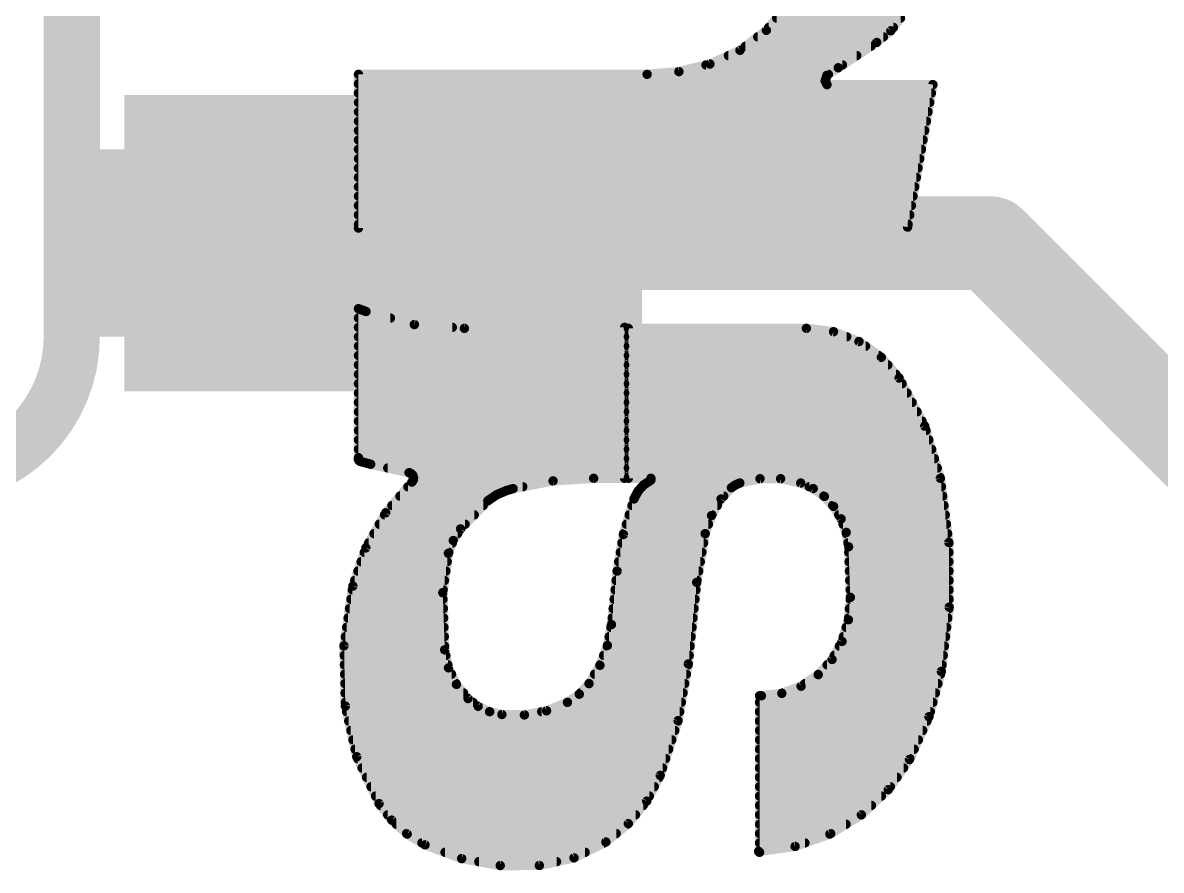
# Model space of a CAD drawing. Extents: x -32 to 75, y -18 to 32.
# Drawn here: x 13.253 to 16.339, y 9.095 to 11.392 of the extents above; entities that cross this region are included whole.
import ezdxf

# ---------------------------------------------------------------- set-up
doc = ezdxf.new("R2010")
doc.units = 0
for name, color, linetype in [('1', 12, 'CONTINUOUS'), ('21', 53, 'CONTINUOUS'), ('22', 53, 'CONTINUOUS'), ('29', 253, 'CONTINUOUS'), ('31', 253, 'CONTINUOUS'), ('51', 53, 'CONTINUOUS')]:
    doc.layers.add(name, color=color, linetype=linetype)

# ---------------------------------------------------------------- blocks, each defined once
blk = doc.blocks.new('RECT')
blk.add_solid([(-0.5, -0.5), (0.5, -0.5), (-0.5, 0.5), (0.5, 0.5)])

msp = doc.modelspace()

# ---------------------------------------------------------------- linework, layer by layer
at = {"layer": '1', "const_width": 0.254}
for points in [[(14.23, 10.795), (15.875, 10.795)], [(15.875, 10.795), (16.51, 10.16)]]:
    msp.add_lwpolyline(points, dxfattribs=at)
at = {"layer": '1', "const_width": 0.127}
for points in [[(14.23, 10.8585, 1), (14.23, 10.7315)], [(15.9199, 10.8399, 1), (15.8301, 10.7501)], [(15.875, 10.7315, 1), (15.875, 10.8585)]]:
    msp.add_lwpolyline(points, format="xyb", dxfattribs=at)
at = {"layer": '21', "const_width": 0.1524}
msp.add_lwpolyline([(13.3858, 10.541), (13.3858, 19.939)], dxfattribs=at)
at = {"layer": '21'}
for points, const_width in [([(13.0048, 10.16, 0.4142), (13.3858, 10.541)], 0.1524), ([(13.4239, 10.541, 1), (13.3477, 10.541)], 0.0762), ([(13.3477, 10.541, 1), (13.4239, 10.541)], 0.0762)]:
    msp.add_lwpolyline(points, format="xyb", dxfattribs=dict(at, const_width=const_width))
at = {"layer": '22', "const_width": 0.0254}
for points in [[(15.3264, 11.4402), (15.2687, 11.3715)], [(15.606, 11.3702), (15.6362, 11.4097)], [(15.2751, 11.3792), (15.6129, 11.3792)], [(15.2965, 11.4046), (15.6323, 11.4046)], [(15.2687, 11.3715), (15.1972, 11.3172)], [(15.2453, 11.3538), (15.5861, 11.3538)], [(15.5677, 11.3386), (15.606, 11.3702)], [(15.1972, 11.3172), (15.1155, 11.2801)], [(15.2119, 11.3284), (15.5522, 11.3284)], [(15.4635, 11.27), (15.5677, 11.3386)], [(15.1659, 11.303), (15.5136, 11.303)], [(14.9454, 11.2522), (14.163, 11.2522)], [(14.163, 11.2522), (14.163, 10.8356)], [(15.0315, 11.2596), (14.9454, 11.2522)], [(14.9454, 11.2522), (15.4368, 11.2522)], [(15.1155, 11.2801), (15.0315, 11.2596)], [(15.1052, 11.2776), (15.475, 11.2776)], [(15.433, 11.2497), (15.4635, 11.27)], [(14.163, 11.2268), (15.4318, 11.2268)], [(15.428, 11.2344), (15.433, 11.2497)], [(15.433, 11.2243), (15.428, 11.2344)], [(15.7201, 11.2243), (15.433, 11.2243)], [(15.6515, 10.8382), (15.7201, 11.2243)], [(14.163, 11.2014), (15.716, 11.2014)], [(14.163, 11.176), (15.7115, 11.176)], [(14.163, 11.1506), (15.707, 11.1506)], [(14.163, 11.1252), (15.7025, 11.1252)], [(14.163, 11.0998), (15.698, 11.0998)], [(14.163, 11.0744), (15.6935, 11.0744)], [(14.163, 11.049), (15.689, 11.049)], [(14.163, 11.0236), (15.6844, 11.0236)], [(14.163, 10.9982), (15.6799, 10.9982)], [(14.163, 10.9728), (15.6754, 10.9728)], [(14.163, 10.9474), (15.6709, 10.9474)], [(14.163, 10.922), (15.6664, 10.922)], [(14.163, 10.8966), (15.6619, 10.8966)], [(14.163, 10.8712), (15.6574, 10.8712)], [(14.163, 10.8458), (15.6529, 10.8458)], [(14.163, 10.8356), (15.6515, 10.8382)], [(14.163, 10.2133), (14.163, 10.6172)], [(14.163, 10.6172), (14.1834, 10.6096)], [(14.1834, 10.6096), (14.3146, 10.5742)], [(14.163, 10.5918), (14.2495, 10.5918)], [(14.3146, 10.5742), (14.4501, 10.5639)], [(14.163, 10.5664), (14.4174, 10.5664)], [(14.4501, 10.5639), (14.8844, 10.5664)], [(14.8844, 10.5664), (14.8844, 10.1575)], [(14.8946, 10.1575), (14.8946, 10.5639)], [(14.8946, 10.5639), (15.3772, 10.5639)], [(15.3772, 10.5639), (15.4507, 10.5548)], [(15.4507, 10.5548), (15.5198, 10.5281)], [(14.163, 10.541), (14.8844, 10.541)], [(14.163, 10.5156), (14.8844, 10.5156)], [(14.8946, 10.541), (15.4864, 10.541)], [(14.8946, 10.5156), (15.5375, 10.5156)], [(15.5198, 10.5281), (15.5803, 10.4854)], [(14.163, 10.4902), (14.8844, 10.4902)], [(14.8946, 10.4902), (15.5735, 10.4902)], [(15.5803, 10.4854), (15.6286, 10.4292)], [(14.163, 10.4648), (14.8844, 10.4648)], [(14.8946, 10.4648), (15.598, 10.4648)], [(14.163, 10.4394), (14.8844, 10.4394)], [(14.8946, 10.4394), (15.6198, 10.4394)], [(15.6286, 10.4292), (15.6979, 10.2989)], [(14.163, 10.414), (14.8844, 10.414)], [(14.163, 10.3886), (14.8844, 10.3886)], [(14.8946, 10.414), (15.6367, 10.414)], [(14.8946, 10.3886), (15.6502, 10.3886)], [(14.163, 10.3632), (14.8844, 10.3632)], [(14.8946, 10.3632), (15.6637, 10.3632)], [(14.163, 10.3378), (14.8844, 10.3378)], [(14.8946, 10.3378), (15.6772, 10.3378)], [(14.163, 10.3124), (14.8844, 10.3124)], [(14.8946, 10.3124), (15.6907, 10.3124)], [(15.6979, 10.2989), (15.7404, 10.1575)], [(14.163, 10.287), (14.8844, 10.287)], [(14.8946, 10.287), (15.7015, 10.287)], [(14.163, 10.2616), (14.8844, 10.2616)], [(14.163, 10.2362), (14.8844, 10.2362)], [(14.8946, 10.2616), (15.7091, 10.2616)], [(14.8946, 10.2362), (15.7167, 10.2362)], [(14.1627, 10.2091), (14.163, 10.2133)], [(14.1645, 10.2054), (14.1627, 10.2091)], [(14.1628, 10.2108), (14.8844, 10.2108)], [(14.1681, 10.2032), (14.1645, 10.2054)], [(14.1961, 10.1956), (14.1681, 10.2032)], [(14.8946, 10.2108), (15.7244, 10.2108)], [(14.3002, 10.1727), (14.1961, 10.1956)], [(14.2425, 10.1854), (14.8844, 10.1854)], [(14.3061, 10.1701), (14.3002, 10.1727)], [(14.8946, 10.1854), (15.732, 10.1854)], [(14.237, 10.064), (14.3078, 10.1473)], [(14.3104, 10.1653), (14.3061, 10.1701)], [(14.3078, 10.1473), (14.3114, 10.1527)], [(14.3123, 10.1591), (14.3104, 10.1653)], [(14.3114, 10.1527), (14.3123, 10.1591)], [(14.312, 10.16), (14.8844, 10.16)], [(14.6905, 10.1505), (14.5821, 10.1295)], [(14.8006, 10.1575), (14.6905, 10.1505)], [(14.8844, 10.1575), (14.8006, 10.1575)], [(14.8946, 10.16), (15.7396, 10.16)], [(14.9555, 10.1575), (14.8946, 10.1575)], [(14.9361, 10.1396), (14.9555, 10.1524)], [(14.9555, 10.1524), (14.9555, 10.1575)], [(15.1968, 10.1448), (15.1848, 10.1395)], [(15.2514, 10.1565), (15.1968, 10.1448)], [(15.3073, 10.1565), (15.2514, 10.1565)], [(15.3619, 10.1448), (15.3073, 10.1565)], [(15.3957, 10.1298), (15.3619, 10.1448)], [(15.7404, 10.1575), (15.7634, 9.9836)], [(14.297, 10.1346), (14.6085, 10.1346)], [(14.5376, 10.1129), (14.5136, 10.0965)], [(14.5644, 10.1244), (14.5376, 10.1129)], [(14.5821, 10.1295), (14.5644, 10.1244)], [(14.9098, 10.1016), (14.9205, 10.1223)], [(14.9205, 10.1223), (14.9361, 10.1396)], [(14.9316, 10.1346), (15.1776, 10.1346)], [(15.174, 10.1321), (15.146, 10.1016)], [(15.1848, 10.1395), (15.174, 10.1321)], [(15.3849, 10.1346), (15.7434, 10.1346)], [(15.4257, 10.1084), (15.3957, 10.1298)], [(14.2538, 10.0838), (14.5013, 10.0838)], [(14.2754, 10.1092), (14.5322, 10.1092)], [(14.5136, 10.0965), (14.4399, 10.0203)], [(14.881, 10.0052), (14.9098, 10.1016)], [(14.9045, 10.0838), (15.1357, 10.0838)], [(14.9137, 10.1092), (15.153, 10.1092)], [(15.146, 10.1016), (15.1201, 10.0566)], [(15.4245, 10.1092), (15.7468, 10.1092)], [(15.4508, 10.0813), (15.4257, 10.1084)], [(15.4485, 10.0838), (15.7501, 10.0838)], [(15.4714, 10.0477), (15.4508, 10.0813)], [(14.183, 9.9689), (14.237, 10.064)], [(14.2338, 10.0584), (14.4768, 10.0584)], [(14.8969, 10.0584), (15.1211, 10.0584)], [(15.1201, 10.0566), (15.1028, 10.0076)], [(15.4648, 10.0584), (15.7535, 10.0584)], [(14.2194, 10.033), (14.4522, 10.033)], [(14.4399, 10.0203), (14.4201, 9.989)], [(14.8893, 10.033), (15.1117, 10.033)], [(15.4851, 10.0108), (15.4714, 10.0477)], [(15.4768, 10.033), (15.7569, 10.033)], [(14.205, 10.0076), (14.4319, 10.0076)], [(14.4201, 9.989), (14.4069, 9.9543)], [(14.8641, 9.906), (14.881, 10.0052)], [(14.8818, 10.0076), (15.1028, 10.0076)], [(15.1028, 10.0076), (15.08, 9.8755)], [(15.4915, 9.972), (15.4851, 10.0108)], [(15.4856, 10.0076), (15.7602, 10.0076)], [(14.1478, 9.8654), (14.183, 9.9689)], [(14.1789, 9.9568), (14.4078, 9.9568)], [(14.1905, 9.9822), (14.4175, 9.9822)], [(14.8728, 9.9568), (15.094, 9.9568)], [(14.8771, 9.9822), (15.0984, 9.9822)], [(15.4898, 9.9822), (15.7634, 9.9822)], [(15.4965, 9.8349), (15.4915, 9.972)], [(15.4921, 9.9568), (15.7635, 9.9568)], [(15.7634, 9.9836), (15.7642, 9.8083)], [(14.1702, 9.9314), (14.4036, 9.9314)], [(14.4069, 9.9543), (14.3916, 9.8476)], [(14.8684, 9.9314), (15.0897, 9.9314)], [(15.493, 9.9314), (15.7636, 9.9314)], [(14.1616, 9.906), (14.4, 9.906)], [(14.8488, 9.7612), (14.8641, 9.906)], [(14.8641, 9.906), (15.0853, 9.906)], [(15.4939, 9.906), (15.7638, 9.906)], [(14.1237, 9.7037), (14.1478, 9.8654)], [(14.153, 9.8806), (14.3963, 9.8806)], [(14.8614, 9.8806), (15.0809, 9.8806)], [(15.08, 9.8755), (15.0571, 9.6545)], [(15.4948, 9.8806), (15.7639, 9.8806)], [(14.1463, 9.8552), (14.3927, 9.8552)], [(14.3916, 9.8476), (14.3967, 9.6926)], [(14.8587, 9.8552), (15.0779, 9.8552)], [(15.491, 9.7741), (15.4965, 9.8349)], [(15.4958, 9.8552), (15.764, 9.8552)], [(14.1387, 9.8044), (14.393, 9.8044)], [(14.1425, 9.8298), (14.3922, 9.8298)], [(14.8534, 9.8044), (15.0726, 9.8044)], [(14.856, 9.8298), (15.0753, 9.8298)], [(15.4937, 9.8044), (15.7637, 9.8044)], [(15.496, 9.8298), (15.7641, 9.8298)], [(15.7642, 9.8083), (15.7429, 9.6342)], [(14.1349, 9.779), (14.3939, 9.779)], [(14.8507, 9.779), (15.07, 9.779)], [(15.4737, 9.7155), (15.491, 9.7741)], [(15.4914, 9.779), (15.7606, 9.779)], [(14.1311, 9.7536), (14.3947, 9.7536)], [(14.838, 9.7046), (14.8488, 9.7612)], [(14.8473, 9.7536), (15.0674, 9.7536)], [(15.4849, 9.7536), (15.7575, 9.7536)], [(14.1273, 9.7282), (14.3955, 9.7282)], [(14.8425, 9.7282), (15.0647, 9.7282)], [(15.4468, 9.6666), (15.4737, 9.7155)], [(15.4774, 9.7282), (15.7544, 9.7282)], [(14.1275, 9.5402), (14.1237, 9.7037)], [(14.1237, 9.7028), (14.3964, 9.7028)], [(14.3967, 9.6926), (14.407, 9.6439)], [(14.8175, 9.6507), (14.838, 9.7046)], [(14.8373, 9.7028), (15.0621, 9.7028)], [(15.4667, 9.7028), (15.7513, 9.7028)], [(14.1243, 9.6774), (14.3999, 9.6774)], [(14.1249, 9.652), (14.4053, 9.652)], [(14.7879, 9.6012), (14.8175, 9.6507)], [(14.818, 9.652), (15.0567, 9.652)], [(14.8276, 9.6774), (15.0595, 9.6774)], [(15.0571, 9.6545), (15.0293, 9.5008)], [(15.4092, 9.6254), (15.4468, 9.6666)], [(15.4335, 9.652), (15.7451, 9.652)], [(15.4528, 9.6774), (15.7482, 9.6774)], [(14.1255, 9.6266), (14.4153, 9.6266)], [(14.407, 9.6439), (14.4286, 9.599)], [(14.8031, 9.6266), (15.0521, 9.6266)], [(15.3629, 9.5942), (15.4092, 9.6254)], [(15.4103, 9.6266), (15.7408, 9.6266)], [(15.7429, 9.6342), (15.7095, 9.5113)], [(14.1261, 9.6012), (14.4275, 9.6012)], [(14.4286, 9.599), (14.4602, 9.5606)], [(14.7616, 9.5724), (14.7879, 9.6012)], [(14.7879, 9.6012), (15.0475, 9.6012)], [(15.3106, 9.5748), (15.3629, 9.5942)], [(15.3733, 9.6012), (15.7339, 9.6012)], [(14.1267, 9.5758), (14.4477, 9.5758)], [(14.4602, 9.5606), (14.4874, 9.5397)], [(14.7295, 9.5504), (14.7616, 9.5724)], [(14.7647, 9.5758), (15.0429, 9.5758)], [(15.2502, 9.144), (15.2502, 9.5682)], [(15.2502, 9.5682), (15.2552, 9.5682)], [(15.2552, 9.5682), (15.3106, 9.5748)], [(15.3134, 9.5758), (15.727, 9.5758)], [(14.1273, 9.5504), (14.4735, 9.5504)], [(14.1583, 9.403), (14.1275, 9.5402)], [(14.1309, 9.525), (14.5188, 9.525)], [(14.4874, 9.5397), (14.5183, 9.5251)], [(14.5183, 9.5251), (14.5517, 9.5174)], [(14.6128, 9.5163), (14.6729, 9.5274)], [(14.6598, 9.525), (15.0337, 9.525)], [(14.6729, 9.5274), (14.7295, 9.5504)], [(14.7295, 9.5504), (15.0383, 9.5504)], [(15.2502, 9.5504), (15.7201, 9.5504)], [(15.2502, 9.525), (15.7132, 9.525)], [(14.1366, 9.4996), (15.0289, 9.4996)], [(14.5517, 9.5174), (14.6128, 9.5163)], [(15.0293, 9.5008), (14.9809, 9.3523)], [(15.2502, 9.4996), (15.7041, 9.4996)], [(15.7095, 9.5113), (15.6566, 9.3955)], [(14.1423, 9.4742), (15.0206, 9.4742)], [(15.2502, 9.4742), (15.6925, 9.4742)], [(14.148, 9.4488), (15.0124, 9.4488)], [(15.2502, 9.4488), (15.6809, 9.4488)], [(14.1538, 9.4234), (15.0041, 9.4234)], [(14.2189, 9.2761), (14.1583, 9.403)], [(15.2502, 9.4234), (15.6693, 9.4234)], [(14.1607, 9.398), (14.9958, 9.398)], [(14.1728, 9.3726), (14.9875, 9.3726)], [(15.2502, 9.398), (15.6577, 9.398)], [(15.2502, 9.3726), (15.6405, 9.3726)], [(15.6566, 9.3955), (15.5991, 9.3137)], [(14.185, 9.3472), (14.9782, 9.3472)], [(14.9809, 9.3523), (14.9443, 9.2826)], [(15.2502, 9.3472), (15.6227, 9.3472)], [(14.1971, 9.3218), (14.9649, 9.3218)], [(15.2502, 9.3218), (15.6048, 9.3218)], [(15.5991, 9.3137), (15.5262, 9.2454)], [(14.2092, 9.2964), (14.9515, 9.2964)], [(14.9443, 9.2826), (14.8945, 9.2217)], [(15.2502, 9.2964), (15.5806, 9.2964)], [(14.2531, 9.2312), (14.2189, 9.2761)], [(14.2228, 9.271), (14.9348, 9.271)], [(14.2421, 9.2456), (14.9141, 9.2456)], [(15.2502, 9.271), (15.5535, 9.271)], [(15.2502, 9.2456), (15.5264, 9.2456)], [(14.2951, 9.1935), (14.2531, 9.2312)], [(14.2654, 9.2202), (14.8927, 9.2202)], [(14.8945, 9.2217), (14.8336, 9.1719)], [(15.2502, 9.2202), (15.4848, 9.2202)], [(15.5262, 9.2454), (15.4408, 9.1934)], [(14.2937, 9.1948), (14.8616, 9.1948)], [(14.3434, 9.1643), (14.2951, 9.1935)], [(15.2502, 9.1948), (15.443, 9.1948)], [(15.4408, 9.1934), (15.3466, 9.16)], [(14.335, 9.1694), (14.8286, 9.1694)], [(14.4427, 9.127), (14.3434, 9.1643)], [(14.8336, 9.1719), (14.7474, 9.129)], [(15.3466, 9.16), (15.2476, 9.1465)], [(15.2502, 9.1694), (15.3731, 9.1694)], [(14.3975, 9.144), (14.7775, 9.144)], [(14.5472, 9.1082), (14.4427, 9.127)], [(14.7474, 9.129), (14.6533, 9.1084)], [(15.2476, 9.1465), (15.2502, 9.144)], [(14.4893, 9.1186), (14.6999, 9.1186)], [(14.6533, 9.1084), (14.5472, 9.1082)]]:
    msp.add_lwpolyline(points, dxfattribs=at)
at = {"layer": '22', "const_width": 0.0127}
for points in [[(15.2751, 11.3856, 1), (15.2751, 11.3729)], [(15.2965, 11.4109, 1), (15.2965, 11.3983)], [(15.6129, 11.3729, 1), (15.6129, 11.3856)], [(15.6323, 11.3983, 1), (15.6323, 11.4109)], [(15.2453, 11.3601, 1), (15.2453, 11.3475)], [(15.2638, 11.3756, 1), (15.2735, 11.3674)], [(15.2725, 11.3664, 1), (15.2648, 11.3766)], [(15.5861, 11.3475, 1), (15.5861, 11.3601)], [(15.601, 11.3741, 1), (15.611, 11.3664)], [(15.61, 11.3654, 1), (15.602, 11.3751)], [(15.1933, 11.3223, 1), (15.201, 11.3122)], [(15.1998, 11.3115, 1), (15.1946, 11.323)], [(15.2119, 11.3347, 1), (15.2119, 11.3221)], [(15.5522, 11.3221, 1), (15.5522, 11.3347)], [(15.5637, 11.3435, 1), (15.5717, 11.3337)], [(15.5712, 11.3333, 1), (15.5642, 11.3439)], [(15.1659, 11.3094, 1), (15.1659, 11.2967)], [(15.5136, 11.2967, 1), (15.5136, 11.3094)], [(14.163, 11.2585, 1), (14.163, 11.2459)], [(14.1693, 11.2522, 1), (14.1567, 11.2522)], [(14.9449, 11.2585, 1), (14.9459, 11.2459)], [(14.9454, 11.2585, 1), (14.9454, 11.2459)], [(14.9454, 11.2459, 1), (14.9454, 11.2585)], [(15.03, 11.2658, 1), (15.033, 11.2535)], [(15.0321, 11.2533, 1), (15.031, 11.266)], [(15.1052, 11.284, 1), (15.1052, 11.2713)], [(15.1129, 11.2859, 1), (15.1181, 11.2743)], [(15.117, 11.2739, 1), (15.114, 11.2863)], [(15.4368, 11.2459, 1), (15.4368, 11.2585)], [(15.46, 11.2753, 1), (15.467, 11.2647)], [(15.467, 11.2647, 1), (15.46, 11.2753)], [(15.475, 11.2713, 1), (15.475, 11.284)], [(14.163, 11.2332, 1), (14.163, 11.2205)], [(15.4337, 11.2372, 1), (15.4223, 11.2316)], [(15.422, 11.2364, 1), (15.434, 11.2324)], [(15.4295, 11.255, 1), (15.4365, 11.2444)], [(15.433, 11.2307, 1), (15.433, 11.218)], [(15.439, 11.2477, 1), (15.427, 11.2517)], [(15.4273, 11.2215, 1), (15.4387, 11.2271)], [(15.4318, 11.2205, 1), (15.4318, 11.2332)], [(15.7264, 11.2232, 1), (15.7138, 11.2254)], [(15.7201, 11.218, 1), (15.7201, 11.2307)], [(14.163, 11.2078, 1), (14.163, 11.1951)], [(15.716, 11.1951, 1), (15.716, 11.2078)], [(14.163, 11.1823, 1), (14.163, 11.1697)], [(15.7115, 11.1697, 1), (15.7115, 11.1823)], [(14.163, 11.157, 1), (14.163, 11.1443)], [(15.707, 11.1443, 1), (15.707, 11.157)], [(14.163, 11.1316, 1), (14.163, 11.1189)], [(14.163, 11.1061, 1), (14.163, 11.0935)], [(15.698, 11.0935, 1), (15.698, 11.1061)], [(15.7025, 11.1189, 1), (15.7025, 11.1316)], [(14.163, 11.0808, 1), (14.163, 11.0681)], [(15.6935, 11.0681, 1), (15.6935, 11.0808)], [(14.163, 11.0554, 1), (14.163, 11.0427)], [(15.689, 11.0427, 1), (15.689, 11.0554)], [(14.163, 11.0299, 1), (14.163, 11.0173)], [(15.6844, 11.0173, 1), (15.6844, 11.0299)], [(14.163, 11.0046, 1), (14.163, 10.9919)], [(15.6799, 10.9919, 1), (15.6799, 11.0046)], [(14.163, 10.9792, 1), (14.163, 10.9665)], [(14.163, 10.9537, 1), (14.163, 10.9411)], [(15.6709, 10.9411, 1), (15.6709, 10.9537)], [(15.6754, 10.9665, 1), (15.6754, 10.9792)], [(14.163, 10.9284, 1), (14.163, 10.9157)], [(15.6664, 10.9157, 1), (15.6664, 10.9284)], [(14.163, 10.903, 1), (14.163, 10.8903)], [(15.6619, 10.8903, 1), (15.6619, 10.903)], [(14.163, 10.8775, 1), (14.163, 10.8649)], [(15.6574, 10.8649, 1), (15.6574, 10.8775)], [(14.163, 10.8521, 1), (14.163, 10.8395)], [(14.163, 10.8419, 1), (14.163, 10.8293)], [(14.1567, 10.8356, 1), (14.1693, 10.8356)], [(15.6452, 10.8393, 1), (15.6578, 10.8371)], [(15.6515, 10.8319, 1), (15.6515, 10.8445)], [(15.6529, 10.8395, 1), (15.6529, 10.8521)], [(14.1652, 10.6232, 1), (14.1608, 10.6112)], [(14.1693, 10.6172, 1), (14.1567, 10.6172)], [(14.1851, 10.6157, 1), (14.1817, 10.6035)], [(14.1812, 10.6036, 1), (14.1856, 10.6156)], [(14.163, 10.5982, 1), (14.163, 10.5855)], [(14.2495, 10.5855, 1), (14.2495, 10.5982)], [(14.3151, 10.5806, 1), (14.3141, 10.5679)], [(14.313, 10.5681, 1), (14.3163, 10.5804)], [(14.163, 10.5727, 1), (14.163, 10.5601)], [(14.4174, 10.5601, 1), (14.4174, 10.5727)], [(14.4501, 10.5702, 1), (14.4501, 10.5576)], [(14.4496, 10.5576, 1), (14.4506, 10.5702)], [(14.8908, 10.5664, 1), (14.8781, 10.5664)], [(14.8844, 10.5601, 1), (14.8844, 10.5727)], [(14.9009, 10.5639, 1), (14.8883, 10.5639)], [(14.8946, 10.5702, 1), (14.8946, 10.5576)], [(15.378, 10.5702, 1), (15.3764, 10.5576)], [(15.3772, 10.5576, 1), (15.3772, 10.5702)], [(15.453, 10.5607, 1), (15.4484, 10.5489)], [(15.4499, 10.5485, 1), (15.4515, 10.5611)], [(14.163, 10.522, 1), (14.163, 10.5093)], [(14.163, 10.5473, 1), (14.163, 10.5347)], [(14.8844, 10.5347, 1), (14.8844, 10.5473)], [(14.8844, 10.5093, 1), (14.8844, 10.522)], [(14.8946, 10.522, 1), (14.8946, 10.5093)], [(14.8946, 10.5473, 1), (14.8946, 10.5347)], [(15.4864, 10.5347, 1), (15.4864, 10.5473)], [(15.5235, 10.5333, 1), (15.5161, 10.5229)], [(15.5175, 10.5222, 1), (15.5221, 10.534)], [(15.5375, 10.5093, 1), (15.5375, 10.522)], [(14.163, 10.4965, 1), (14.163, 10.4839)], [(14.8844, 10.4839, 1), (14.8844, 10.4965)], [(14.8946, 10.4965, 1), (14.8946, 10.4839)], [(15.5735, 10.4839, 1), (15.5735, 10.4965)], [(15.5851, 10.4895, 1), (15.5755, 10.4812)], [(15.5766, 10.4802, 1), (15.584, 10.4906)], [(14.163, 10.4711, 1), (14.163, 10.4585)], [(14.8844, 10.4585, 1), (14.8844, 10.4711)], [(14.8946, 10.4711, 1), (14.8946, 10.4585)], [(15.598, 10.4585, 1), (15.598, 10.4711)], [(14.163, 10.4458, 1), (14.163, 10.4331)], [(14.8844, 10.4331, 1), (14.8844, 10.4458)], [(14.8946, 10.4458, 1), (14.8946, 10.4331)], [(15.6198, 10.4331, 1), (15.6198, 10.4458)], [(15.6342, 10.4322, 1), (15.623, 10.4262)], [(15.6238, 10.4251, 1), (15.6334, 10.4333)], [(14.163, 10.4203, 1), (14.163, 10.4077)], [(14.163, 10.3949, 1), (14.163, 10.3823)], [(14.8844, 10.4077, 1), (14.8844, 10.4203)], [(14.8844, 10.3823, 1), (14.8844, 10.3949)], [(14.8946, 10.4203, 1), (14.8946, 10.4077)], [(14.8946, 10.3949, 1), (14.8946, 10.3823)], [(15.6367, 10.4077, 1), (15.6367, 10.4203)], [(15.6502, 10.3823, 1), (15.6502, 10.3949)], [(14.163, 10.3696, 1), (14.163, 10.3569)], [(14.8844, 10.3569, 1), (14.8844, 10.3696)], [(14.8946, 10.3696, 1), (14.8946, 10.3569)], [(15.6637, 10.3569, 1), (15.6637, 10.3696)], [(14.163, 10.3441, 1), (14.163, 10.3315)], [(14.8844, 10.3315, 1), (14.8844, 10.3441)], [(14.8946, 10.3441, 1), (14.8946, 10.3315)], [(15.6772, 10.3315, 1), (15.6772, 10.3441)], [(14.163, 10.3187, 1), (14.163, 10.3061)], [(14.8844, 10.3061, 1), (14.8844, 10.3187)], [(14.8946, 10.3187, 1), (14.8946, 10.3061)], [(15.6907, 10.3061, 1), (15.6907, 10.3187)], [(15.704, 10.3007, 1), (15.6918, 10.297)], [(15.6923, 10.2959, 1), (15.7035, 10.3019)], [(14.163, 10.2934, 1), (14.163, 10.2807)], [(14.8844, 10.2807, 1), (14.8844, 10.2934)], [(14.8946, 10.2934, 1), (14.8946, 10.2807)], [(15.7015, 10.2807, 1), (15.7015, 10.2934)], [(14.163, 10.2679, 1), (14.163, 10.2553)], [(14.163, 10.2425, 1), (14.163, 10.2299)], [(14.8844, 10.2553, 1), (14.8844, 10.2679)], [(14.8844, 10.2299, 1), (14.8844, 10.2425)], [(14.8946, 10.2679, 1), (14.8946, 10.2553)], [(14.8946, 10.2425, 1), (14.8946, 10.2299)], [(15.7091, 10.2553, 1), (15.7091, 10.2679)], [(15.7167, 10.2299, 1), (15.7167, 10.2425)], [(14.1563, 10.2097, 1), (14.169, 10.2086)], [(14.1683, 10.212, 1), (14.157, 10.2063)], [(14.1628, 10.2172, 1), (14.1628, 10.2045)], [(14.1693, 10.2128, 1), (14.1567, 10.2138)], [(14.1567, 10.2133, 1), (14.1693, 10.2133)], [(14.1679, 10.2108, 1), (14.1612, 10.2)], [(14.1698, 10.2093, 1), (14.1664, 10.1971)], [(14.1648, 10.1978, 1), (14.1714, 10.2086)], [(14.8844, 10.2045, 1), (14.8844, 10.2172)], [(14.8946, 10.2172, 1), (14.8946, 10.2045)], [(15.7244, 10.2045, 1), (15.7244, 10.2172)], [(14.1589, 10.2025, 1), (14.1702, 10.2083)], [(14.1975, 10.2018, 1), (14.1947, 10.1894)], [(14.1944, 10.1895, 1), (14.1978, 10.2017)], [(14.2425, 10.1918, 1), (14.2425, 10.1791)], [(14.3027, 10.1785, 1), (14.2977, 10.1669)], [(14.2988, 10.1665, 1), (14.3016, 10.1789)], [(14.8844, 10.1791, 1), (14.8844, 10.1918)], [(14.8946, 10.1918, 1), (14.8946, 10.1791)], [(15.732, 10.1791, 1), (15.732, 10.1918)], [(14.3109, 10.1744, 1), (14.3014, 10.1659)], [(14.3025, 10.1508, 1), (14.3131, 10.1438)], [(14.3126, 10.1432, 1), (14.303, 10.1514)], [(14.3036, 10.1643, 1), (14.3087, 10.176)], [(14.3165, 10.1671, 1), (14.3044, 10.1635)], [(14.3051, 10.1536, 1), (14.3176, 10.1518)], [(14.3057, 10.1611, 1), (14.3152, 10.1695)], [(14.312, 10.1663, 1), (14.312, 10.1537)], [(14.3186, 10.1582, 1), (14.306, 10.16)], [(14.3167, 10.1492, 1), (14.3061, 10.1562)], [(14.3062, 10.1573, 1), (14.3184, 10.1609)], [(14.6901, 10.1568, 1), (14.6909, 10.1441)], [(14.6917, 10.1442, 1), (14.6892, 10.1567)], [(14.8006, 10.1639, 1), (14.8006, 10.1512)], [(14.801, 10.1512, 1), (14.8002, 10.1638)], [(14.8781, 10.1575, 1), (14.8908, 10.1575)], [(14.8844, 10.1537, 1), (14.8844, 10.1663)], [(14.8844, 10.1512, 1), (14.8844, 10.1639)], [(14.8946, 10.1639, 1), (14.8946, 10.1512)], [(14.8946, 10.1663, 1), (14.8946, 10.1537)], [(14.8883, 10.1575, 1), (14.9009, 10.1575)], [(14.9619, 10.1575, 1), (14.9492, 10.1575)], [(14.9492, 10.1524, 1), (14.9619, 10.1524)], [(14.959, 10.1471, 1), (14.952, 10.1577)], [(14.9555, 10.1512, 1), (14.9555, 10.1639)], [(15.1955, 10.151, 1), (15.1981, 10.1386)], [(15.1993, 10.139, 1), (15.1943, 10.1506)], [(15.2514, 10.1628, 1), (15.2514, 10.1501)], [(15.2527, 10.1503, 1), (15.2501, 10.1627)], [(15.3086, 10.1627, 1), (15.306, 10.1503)], [(15.3073, 10.1501, 1), (15.3073, 10.1628)], [(15.3645, 10.1506, 1), (15.3593, 10.139)], [(15.3606, 10.1386, 1), (15.3632, 10.151)], [(15.7467, 10.1583, 1), (15.7341, 10.1567)], [(15.7343, 10.1557, 1), (15.7465, 10.1593)], [(15.7396, 10.1537, 1), (15.7396, 10.1663)], [(14.297, 10.141, 1), (14.297, 10.1283)], [(14.5351, 10.1188, 1), (14.5401, 10.1071)], [(14.5412, 10.1077, 1), (14.534, 10.1182)], [(14.5626, 10.1305, 1), (14.5662, 10.1183)], [(14.5669, 10.1186, 1), (14.5619, 10.1302)], [(14.5809, 10.1357, 1), (14.5833, 10.1233)], [(14.5839, 10.1234, 1), (14.5803, 10.1356)], [(14.6085, 10.1283, 1), (14.6085, 10.141)], [(14.9158, 10.1265, 1), (14.9252, 10.118)], [(14.9261, 10.1194, 1), (14.9149, 10.1252)], [(14.9316, 10.141, 1), (14.9316, 10.1283)], [(14.9326, 10.1449, 1), (14.9396, 10.1343)], [(14.9408, 10.1353, 1), (14.9313, 10.1438)], [(15.1704, 10.1373, 1), (15.1776, 10.1269)], [(15.1787, 10.1278, 1), (15.1693, 10.1364)], [(15.1776, 10.1283, 1), (15.1776, 10.141)], [(15.1822, 10.1454, 1), (15.1873, 10.1337)], [(15.1884, 10.1343, 1), (15.1812, 10.1448)], [(15.3849, 10.141, 1), (15.3849, 10.1283)], [(15.3993, 10.135, 1), (15.392, 10.1247)], [(15.3931, 10.124, 1), (15.3982, 10.1356)], [(15.7434, 10.1283, 1), (15.7434, 10.141)], [(14.2538, 10.0901, 1), (14.2538, 10.0775)], [(14.2754, 10.1156, 1), (14.2754, 10.1029)], [(14.5013, 10.0775, 1), (14.5013, 10.0901)], [(14.51, 10.1017, 1), (14.5172, 10.0913)], [(14.5182, 10.0921, 1), (14.509, 10.1009)], [(14.5322, 10.1029, 1), (14.5322, 10.1156)], [(14.9045, 10.0901, 1), (14.9045, 10.0775)], [(14.9042, 10.1045, 1), (14.9154, 10.0987)], [(14.9159, 10.0998, 1), (14.9037, 10.1034)], [(14.9137, 10.1156, 1), (14.9137, 10.1029)], [(15.1357, 10.0775, 1), (15.1357, 10.0901)], [(15.1413, 10.1059, 1), (15.1507, 10.0973)], [(15.1515, 10.0984, 1), (15.1405, 10.1048)], [(15.153, 10.1029, 1), (15.153, 10.1156)], [(15.4245, 10.1156, 1), (15.4245, 10.1029)], [(15.4304, 10.1127, 1), (15.421, 10.1041)], [(15.422, 10.1032, 1), (15.4294, 10.1135)], [(15.4485, 10.0901, 1), (15.4485, 10.0775)], [(15.4562, 10.0846, 1), (15.4454, 10.078)], [(15.4461, 10.077, 1), (15.4555, 10.0856)], [(15.7468, 10.1029, 1), (15.7468, 10.1156)], [(15.7501, 10.0775, 1), (15.7501, 10.0901)], [(14.2338, 10.0648, 1), (14.2338, 10.0521)], [(14.2321, 10.0681, 1), (14.2418, 10.0599)], [(14.2425, 10.0609, 1), (14.2314, 10.0671)], [(14.4768, 10.0521, 1), (14.4768, 10.0648)], [(14.8969, 10.0648, 1), (14.8969, 10.0521)], [(15.1145, 10.0598, 1), (15.1256, 10.0534)], [(15.126, 10.0545, 1), (15.1141, 10.0587)], [(15.1211, 10.0521, 1), (15.1211, 10.0648)], [(15.4648, 10.0648, 1), (15.4648, 10.0521)], [(15.7535, 10.0521, 1), (15.7535, 10.0648)], [(14.2194, 10.0394, 1), (14.2194, 10.0267)], [(14.4353, 10.0247, 1), (14.4445, 10.0159)], [(14.4453, 10.0169, 1), (14.4345, 10.0237)], [(14.4522, 10.0267, 1), (14.4522, 10.0394)], [(14.8893, 10.0394, 1), (14.8893, 10.0267)], [(15.1117, 10.0267, 1), (15.1117, 10.0394)], [(15.4773, 10.0499, 1), (15.4654, 10.0455)], [(15.4659, 10.0444, 1), (15.4768, 10.051)], [(15.4768, 10.0394, 1), (15.4768, 10.0267)], [(15.7569, 10.0267, 1), (15.7569, 10.0394)], [(14.205, 10.0139, 1), (14.205, 10.0013)], [(14.4147, 9.9924, 1), (14.4254, 9.9856)], [(14.426, 9.9867, 1), (14.4141, 9.9912)], [(14.4319, 10.0013, 1), (14.4319, 10.0139)], [(14.875, 10.007, 1), (14.8871, 10.0034)], [(14.8873, 10.0041, 1), (14.8748, 10.0062)], [(14.8818, 10.0139, 1), (14.8818, 10.0013)], [(15.0968, 10.0097, 1), (15.1088, 10.0055)], [(15.1091, 10.0065, 1), (15.0965, 10.0087)], [(15.1028, 10.0013, 1), (15.1028, 10.0139)], [(15.4914, 10.0119, 1), (15.4788, 10.0098)], [(15.4791, 10.0086, 1), (15.491, 10.0131)], [(15.4856, 10.0139, 1), (15.4856, 10.0013)], [(15.7602, 10.0013, 1), (15.7602, 10.0139)], [(14.1789, 9.9632, 1), (14.1789, 9.9505)], [(14.1775, 9.9721, 1), (14.1885, 9.9658)], [(14.189, 9.9669, 1), (14.177, 9.971)], [(14.1905, 9.9886, 1), (14.1905, 9.9759)], [(14.4078, 9.9505, 1), (14.4078, 9.9632)], [(14.4175, 9.9759, 1), (14.4175, 9.9886)], [(14.8728, 9.9632, 1), (14.8728, 9.9505)], [(14.8771, 9.9886, 1), (14.8771, 9.9759)], [(15.094, 9.9505, 1), (15.094, 9.9632)], [(15.0984, 9.9759, 1), (15.0984, 9.9886)], [(15.4898, 9.9886, 1), (15.4898, 9.9759)], [(15.4978, 9.9722, 1), (15.4852, 9.9718)], [(15.4852, 9.971, 1), (15.4978, 9.973)], [(15.4921, 9.9632, 1), (15.4921, 9.9505)], [(15.7697, 9.9837, 1), (15.757, 9.9836)], [(15.7571, 9.9828, 1), (15.7697, 9.9845)], [(15.7634, 9.9759, 1), (15.7634, 9.9886)], [(15.7635, 9.9505, 1), (15.7635, 9.9632)], [(14.1702, 9.9377, 1), (14.1702, 9.9251)], [(14.401, 9.9566, 1), (14.4128, 9.952)], [(14.4132, 9.9534, 1), (14.4006, 9.9552)], [(14.4036, 9.9251, 1), (14.4036, 9.9377)], [(14.8684, 9.9377, 1), (14.8684, 9.9251)], [(15.0897, 9.9251, 1), (15.0897, 9.9377)], [(15.493, 9.9377, 1), (15.493, 9.9251)], [(15.7636, 9.9251, 1), (15.7636, 9.9377)], [(14.1616, 9.9123, 1), (14.1616, 9.8997)], [(14.4, 9.8997, 1), (14.4, 9.9123)], [(14.8704, 9.9053, 1), (14.8578, 9.9067)], [(14.8578, 9.9071, 1), (14.8704, 9.9049)], [(14.8641, 9.9123, 1), (14.8641, 9.8997)], [(15.0853, 9.8997, 1), (15.0853, 9.9123)], [(15.4939, 9.9123, 1), (15.4939, 9.8997)], [(15.7638, 9.8997, 1), (15.7638, 9.9123)], [(14.1541, 9.8645, 1), (14.1415, 9.8663)], [(14.153, 9.887, 1), (14.153, 9.8743)], [(14.3963, 9.8743, 1), (14.3963, 9.887)], [(14.8614, 9.887, 1), (14.8614, 9.8743)], [(15.0737, 9.8766, 1), (15.0863, 9.8744)], [(15.0863, 9.8748, 1), (15.0737, 9.8762)], [(15.0809, 9.8743, 1), (15.0809, 9.887)], [(15.4948, 9.887, 1), (15.4948, 9.8743)], [(15.7639, 9.8743, 1), (15.7639, 9.887)], [(14.1463, 9.8615, 1), (14.1463, 9.8489)], [(14.1418, 9.8674, 1), (14.1538, 9.8634)], [(14.3979, 9.8478, 1), (14.3853, 9.8474)], [(14.3853, 9.8485, 1), (14.3979, 9.8467)], [(14.3927, 9.8489, 1), (14.3927, 9.8615)], [(14.8587, 9.8615, 1), (14.8587, 9.8489)], [(15.0779, 9.8489, 1), (15.0779, 9.8615)], [(15.4958, 9.8615, 1), (15.4958, 9.8489)], [(15.5028, 9.8343, 1), (15.4902, 9.8355)], [(15.764, 9.8489, 1), (15.764, 9.8615)], [(14.1387, 9.8108, 1), (14.1387, 9.7981)], [(14.1425, 9.8361, 1), (14.1425, 9.8235)], [(14.3922, 9.8235, 1), (14.3922, 9.8361)], [(14.393, 9.7981, 1), (14.393, 9.8108)], [(14.8534, 9.8108, 1), (14.8534, 9.7981)], [(14.856, 9.8361, 1), (14.856, 9.8235)], [(15.0726, 9.7981, 1), (15.0726, 9.8108)], [(15.0753, 9.8235, 1), (15.0753, 9.8361)], [(15.4937, 9.8108, 1), (15.4937, 9.7981)], [(15.496, 9.8361, 1), (15.496, 9.8235)], [(15.4902, 9.8347, 1), (15.5028, 9.8351)], [(15.7705, 9.8075, 1), (15.7579, 9.809)], [(15.7579, 9.8082, 1), (15.7706, 9.8083)], [(15.7637, 9.7981, 1), (15.7637, 9.8108)], [(15.7641, 9.8235, 1), (15.7641, 9.8361)], [(14.1349, 9.7853, 1), (14.1349, 9.7727)], [(14.3939, 9.7727, 1), (14.3939, 9.7853)], [(14.8507, 9.7853, 1), (14.8507, 9.7727)], [(15.07, 9.7727, 1), (15.07, 9.7853)], [(15.497, 9.7723, 1), (15.4849, 9.7759)], [(15.4914, 9.7853, 1), (15.4914, 9.7727)], [(15.7606, 9.7727, 1), (15.7606, 9.7853)], [(14.1311, 9.7599, 1), (14.1311, 9.7473)], [(14.3947, 9.7473, 1), (14.3947, 9.7599)], [(14.8473, 9.7599, 1), (14.8473, 9.7473)], [(14.8425, 9.7619, 1), (14.8551, 9.7605)], [(14.855, 9.76, 1), (14.8426, 9.7624)], [(15.0674, 9.7473, 1), (15.0674, 9.7599)], [(15.4849, 9.7599, 1), (15.4849, 9.7473)], [(15.4846, 9.7747, 1), (15.4973, 9.7735)], [(15.7575, 9.7473, 1), (15.7575, 9.7599)], [(14.1273, 9.7346, 1), (14.1273, 9.7219)], [(14.3955, 9.7219, 1), (14.3955, 9.7346)], [(14.8425, 9.7346, 1), (14.8425, 9.7219)], [(15.0647, 9.7219, 1), (15.0647, 9.7346)], [(15.4676, 9.7173, 1), (15.4798, 9.7137)], [(15.4793, 9.7124, 1), (15.4681, 9.7186)], [(15.4774, 9.7346, 1), (15.4774, 9.7219)], [(15.7544, 9.7219, 1), (15.7544, 9.7346)], [(14.13, 9.7038, 1), (14.1173, 9.7035)], [(14.1174, 9.7046, 1), (14.13, 9.7027)], [(14.1237, 9.7091, 1), (14.1237, 9.6965)], [(14.4029, 9.6939, 1), (14.3905, 9.6913)], [(14.3904, 9.6924, 1), (14.403, 9.6928)], [(14.3964, 9.6965, 1), (14.3964, 9.7091)], [(14.8373, 9.7091, 1), (14.8373, 9.6965)], [(14.8317, 9.7058, 1), (14.8442, 9.7034)], [(14.8439, 9.7023, 1), (14.832, 9.7068)], [(15.0621, 9.6965, 1), (15.0621, 9.7091)], [(15.4667, 9.7091, 1), (15.4667, 9.6965)], [(15.7513, 9.6965, 1), (15.7513, 9.7091)], [(14.1243, 9.6837, 1), (14.1243, 9.6711)], [(14.1249, 9.6584, 1), (14.1249, 9.6457)], [(14.3999, 9.6711, 1), (14.3999, 9.6837)], [(14.4053, 9.6457, 1), (14.4053, 9.6584)], [(14.8115, 9.653, 1), (14.8234, 9.6484)], [(14.818, 9.6584, 1), (14.818, 9.6457)], [(14.8229, 9.6474, 1), (14.812, 9.654)], [(14.8276, 9.6837, 1), (14.8276, 9.6711)], [(15.0508, 9.6552, 1), (15.0634, 9.6538)], [(15.0633, 9.6534, 1), (15.0509, 9.6556)], [(15.0567, 9.6457, 1), (15.0567, 9.6584)], [(15.0595, 9.6711, 1), (15.0595, 9.6837)], [(15.4335, 9.6584, 1), (15.4335, 9.6457)], [(15.4413, 9.6697, 1), (15.4524, 9.6635)], [(15.4515, 9.6623, 1), (15.4421, 9.6709)], [(15.4528, 9.6837, 1), (15.4528, 9.6711)], [(15.7451, 9.6457, 1), (15.7451, 9.6584)], [(15.7482, 9.6711, 1), (15.7482, 9.6837)], [(14.1255, 9.6329, 1), (14.1255, 9.6203)], [(14.4127, 9.6467, 1), (14.4013, 9.6411)], [(14.4008, 9.6426, 1), (14.4132, 9.6452)], [(14.4153, 9.6203, 1), (14.4153, 9.6329)], [(14.8031, 9.6329, 1), (14.8031, 9.6203)], [(15.0521, 9.6203, 1), (15.0521, 9.6329)], [(15.4045, 9.6297, 1), (15.4139, 9.6211)], [(15.4103, 9.6329, 1), (15.4103, 9.6203)], [(15.4127, 9.6201, 1), (15.4056, 9.6307)], [(15.7366, 9.635, 1), (15.7492, 9.6334)], [(15.749, 9.6325, 1), (15.7368, 9.6359)], [(15.7408, 9.6203, 1), (15.7408, 9.6329)], [(14.1261, 9.6075, 1), (14.1261, 9.5949)], [(14.4335, 9.6031, 1), (14.4237, 9.595)], [(14.4229, 9.5963, 1), (14.4343, 9.6018)], [(14.4275, 9.5949, 1), (14.4275, 9.6075)], [(14.7824, 9.6045, 1), (14.7934, 9.5979)], [(14.7879, 9.6075, 1), (14.7879, 9.5949)], [(14.7926, 9.5969, 1), (14.7832, 9.6055)], [(15.0475, 9.5949, 1), (15.0475, 9.6075)], [(15.3594, 9.5995, 1), (15.3665, 9.5889)], [(15.3651, 9.5883, 1), (15.3607, 9.6002)], [(15.3733, 9.6075, 1), (15.3733, 9.5949)], [(15.7339, 9.5949, 1), (15.7339, 9.6075)], [(14.1267, 9.5822, 1), (14.1267, 9.5695)], [(14.4477, 9.5695, 1), (14.4477, 9.5822)], [(14.4641, 9.5656, 1), (14.4563, 9.5556)], [(14.4553, 9.5566, 1), (14.4651, 9.5646)], [(14.7569, 9.5767, 1), (14.7663, 9.5682)], [(14.7652, 9.5672, 1), (14.758, 9.5777)], [(14.7647, 9.5822, 1), (14.7647, 9.5695)], [(15.0429, 9.5695, 1), (15.0429, 9.5822)], [(15.2502, 9.5746, 1), (15.2502, 9.5619)], [(15.2566, 9.5682, 1), (15.2439, 9.5682)], [(15.2545, 9.5745, 1), (15.2559, 9.5619)], [(15.2552, 9.5619, 1), (15.2552, 9.5746)], [(15.3084, 9.5807, 1), (15.3128, 9.5688)], [(15.3134, 9.5822, 1), (15.3134, 9.5695)], [(15.3114, 9.5685, 1), (15.3099, 9.5811)], [(15.727, 9.5695, 1), (15.727, 9.5822)], [(14.1273, 9.5567, 1), (14.1273, 9.5441)], [(14.1337, 9.5416, 1), (14.1213, 9.5388)], [(14.1212, 9.5401, 1), (14.1338, 9.5403)], [(14.1309, 9.5313, 1), (14.1309, 9.5187)], [(14.4735, 9.5441, 1), (14.4735, 9.5567)], [(14.4901, 9.5455, 1), (14.4846, 9.534)], [(14.4835, 9.5347, 1), (14.4912, 9.5448)], [(14.5198, 9.5313, 1), (14.5169, 9.5189)], [(14.5156, 9.5194, 1), (14.521, 9.5308)], [(14.5188, 9.5187, 1), (14.5188, 9.5313)], [(14.6598, 9.5313, 1), (14.6598, 9.5187)], [(14.6705, 9.5333, 1), (14.6753, 9.5215)], [(14.674, 9.5212, 1), (14.6717, 9.5337)], [(14.7259, 9.5556, 1), (14.7331, 9.5452)], [(14.7295, 9.5567, 1), (14.7295, 9.5441)], [(14.7319, 9.5445, 1), (14.7271, 9.5563)], [(15.0337, 9.5187, 1), (15.0337, 9.5313)], [(15.0383, 9.5441, 1), (15.0383, 9.5567)], [(15.2502, 9.5567, 1), (15.2502, 9.5441)], [(15.2502, 9.5313, 1), (15.2502, 9.5187)], [(15.7132, 9.5187, 1), (15.7132, 9.5313)], [(15.7201, 9.5441, 1), (15.7201, 9.5567)], [(14.1366, 9.506, 1), (14.1366, 9.4933)], [(14.5518, 9.5237, 1), (14.5516, 9.5111)], [(14.5503, 9.5112, 1), (14.5531, 9.5236)], [(14.6116, 9.5225, 1), (14.614, 9.51)], [(14.6127, 9.5099, 1), (14.6129, 9.5226)], [(15.0231, 9.5019, 1), (15.0356, 9.4997)], [(15.0353, 9.4988, 1), (15.0233, 9.5028)], [(15.0289, 9.4933, 1), (15.0289, 9.506)], [(15.2502, 9.506, 1), (15.2502, 9.4933)], [(15.7034, 9.513, 1), (15.7156, 9.5097)], [(15.7153, 9.5087, 1), (15.7037, 9.514)], [(15.7041, 9.4933, 1), (15.7041, 9.506)], [(14.1423, 9.4805, 1), (14.1423, 9.4679)], [(15.0206, 9.4679, 1), (15.0206, 9.4805)], [(15.2502, 9.4805, 1), (15.2502, 9.4679)], [(15.6925, 9.4679, 1), (15.6925, 9.4805)], [(14.148, 9.4551, 1), (14.148, 9.4425)], [(15.0124, 9.4425, 1), (15.0124, 9.4551)], [(15.2502, 9.4551, 1), (15.2502, 9.4425)], [(15.6809, 9.4425, 1), (15.6809, 9.4551)], [(14.1538, 9.4298, 1), (14.1538, 9.4171)], [(14.1641, 9.4057, 1), (14.1526, 9.4003)], [(15.0041, 9.4171, 1), (15.0041, 9.4298)], [(15.2502, 9.4298, 1), (15.2502, 9.4171)], [(15.6693, 9.4171, 1), (15.6693, 9.4298)], [(14.1521, 9.4016, 1), (14.1645, 9.4044)], [(14.1607, 9.4043, 1), (14.1607, 9.3917)], [(14.1728, 9.3789, 1), (14.1728, 9.3663)], [(14.9875, 9.3663, 1), (14.9875, 9.3789)], [(14.9958, 9.3917, 1), (14.9958, 9.4043)], [(15.2502, 9.4043, 1), (15.2502, 9.3917)], [(15.2502, 9.3789, 1), (15.2502, 9.3663)], [(15.6405, 9.3663, 1), (15.6405, 9.3789)], [(15.6508, 9.3981, 1), (15.6624, 9.3929)], [(15.6618, 9.3918, 1), (15.6514, 9.3992)], [(15.6577, 9.3917, 1), (15.6577, 9.4043)], [(14.185, 9.3536, 1), (14.185, 9.3409)], [(14.9749, 9.3543, 1), (14.9869, 9.3503)], [(14.9865, 9.3493, 1), (14.9753, 9.3553)], [(14.9782, 9.3409, 1), (14.9782, 9.3536)], [(15.2502, 9.3536, 1), (15.2502, 9.3409)], [(15.6227, 9.3409, 1), (15.6227, 9.3536)], [(14.1971, 9.3281, 1), (14.1971, 9.3155)], [(14.9649, 9.3155, 1), (14.9649, 9.3281)], [(15.2502, 9.3281, 1), (15.2502, 9.3155)], [(15.5939, 9.3174, 1), (15.6043, 9.3101)], [(15.6035, 9.3091, 1), (15.5948, 9.3184)], [(15.6048, 9.3155, 1), (15.6048, 9.3281)], [(14.2092, 9.3027, 1), (14.2092, 9.2901)], [(14.9387, 9.2856, 1), (14.9499, 9.2797)], [(14.9492, 9.2786, 1), (14.9394, 9.2867)], [(14.9515, 9.2901, 1), (14.9515, 9.3027)], [(15.2502, 9.3027, 1), (15.2502, 9.2901)], [(15.5806, 9.2901, 1), (15.5806, 9.3027)], [(14.224, 9.2799, 1), (14.2138, 9.2723)], [(14.2132, 9.2734, 1), (14.2246, 9.2788)], [(14.2228, 9.2774, 1), (14.2228, 9.2647)], [(14.2421, 9.2519, 1), (14.2421, 9.2393)], [(14.9141, 9.2393, 1), (14.9141, 9.2519)], [(14.9348, 9.2647, 1), (14.9348, 9.2774)], [(15.2502, 9.2774, 1), (15.2502, 9.2647)], [(15.2502, 9.2519, 1), (15.2502, 9.2393)], [(15.5264, 9.2393, 1), (15.5264, 9.2519)], [(15.5535, 9.2647, 1), (15.5535, 9.2774)], [(14.2574, 9.2359, 1), (14.2489, 9.2265)], [(14.2481, 9.2274, 1), (14.2582, 9.2351)], [(14.2654, 9.2265, 1), (14.2654, 9.2139)], [(14.8896, 9.2257, 1), (14.8995, 9.2177)], [(14.8986, 9.2168, 1), (14.8905, 9.2266)], [(14.8927, 9.2139, 1), (14.8927, 9.2265)], [(15.2502, 9.2265, 1), (15.2502, 9.2139)], [(15.4848, 9.2139, 1), (15.4848, 9.2265)], [(15.5218, 9.25, 1), (15.5305, 9.2408)], [(15.5295, 9.24, 1), (15.5229, 9.2508)], [(14.2937, 9.2012, 1), (14.2937, 9.1885)], [(14.2984, 9.1989, 1), (14.2918, 9.1881)], [(14.2909, 9.1888, 1), (14.2993, 9.1982)], [(14.8616, 9.1885, 1), (14.8616, 9.2012)], [(15.2502, 9.2012, 1), (15.2502, 9.1885)], [(15.4375, 9.1989, 1), (15.4441, 9.188)], [(15.4429, 9.1875, 1), (15.4387, 9.1994)], [(15.443, 9.1885, 1), (15.443, 9.2012)], [(14.335, 9.1758, 1), (14.335, 9.1631)], [(14.3456, 9.1702, 1), (14.3412, 9.1584)], [(14.3401, 9.1589, 1), (14.3467, 9.1697)], [(14.8296, 9.1768, 1), (14.8376, 9.167)], [(14.8286, 9.1631, 1), (14.8286, 9.1758)], [(14.8364, 9.1662, 1), (14.8308, 9.1776)], [(15.2502, 9.1758, 1), (15.2502, 9.1631)], [(15.3445, 9.166, 1), (15.3488, 9.154)], [(15.3475, 9.1537, 1), (15.3458, 9.1663)], [(15.3731, 9.1631, 1), (15.3731, 9.1758)], [(14.3975, 9.1503, 1), (14.3975, 9.1377)], [(14.4439, 9.1332, 1), (14.4416, 9.1207)], [(14.4405, 9.121, 1), (14.445, 9.1329)], [(14.7445, 9.1347, 1), (14.7502, 9.1233)], [(14.7487, 9.1228, 1), (14.746, 9.1352)], [(14.7775, 9.1377, 1), (14.7775, 9.1503)], [(15.252, 9.1511, 1), (15.2432, 9.1419)], [(15.2467, 9.1528, 1), (15.2485, 9.1402)], [(15.2439, 9.144, 1), (15.2566, 9.144)], [(15.2458, 9.1394, 1), (15.2546, 9.1486)], [(14.4893, 9.125, 1), (14.4893, 9.1123)], [(14.5472, 9.1145, 1), (14.5472, 9.1018)], [(14.5461, 9.1019, 1), (14.5483, 9.1144)], [(14.6519, 9.1146, 1), (14.6547, 9.1022)], [(14.6533, 9.1021, 1), (14.6533, 9.1147)], [(14.6999, 9.1123, 1), (14.6999, 9.125)]]:
    msp.add_lwpolyline(points, format="xyb", dxfattribs=at)

# ---------------------------------------------------------------- block references
at = {"layer": '1', "xscale": 0.6, "yscale": 1.2, "rotation": 270}
msp.add_blockref('RECT', (14.23, 10.795), dxfattribs=at)
at = {"layer": '29', "xscale": 0.8032, "yscale": 1.4032, "rotation": 270}
msp.add_blockref('RECT', (14.23, 10.795), dxfattribs=at)
at = {"layer": '31', "xscale": 0.6, "yscale": 1.2, "rotation": 270}
msp.add_blockref('RECT', (14.23, 10.795), dxfattribs=at)
at = {"layer": '51', "xscale": 0.508, "yscale": 1.143, "rotation": 270}
msp.add_blockref('RECT', (13.9573, 10.795), dxfattribs=at)

doc.saveas('drawing.dxf')
